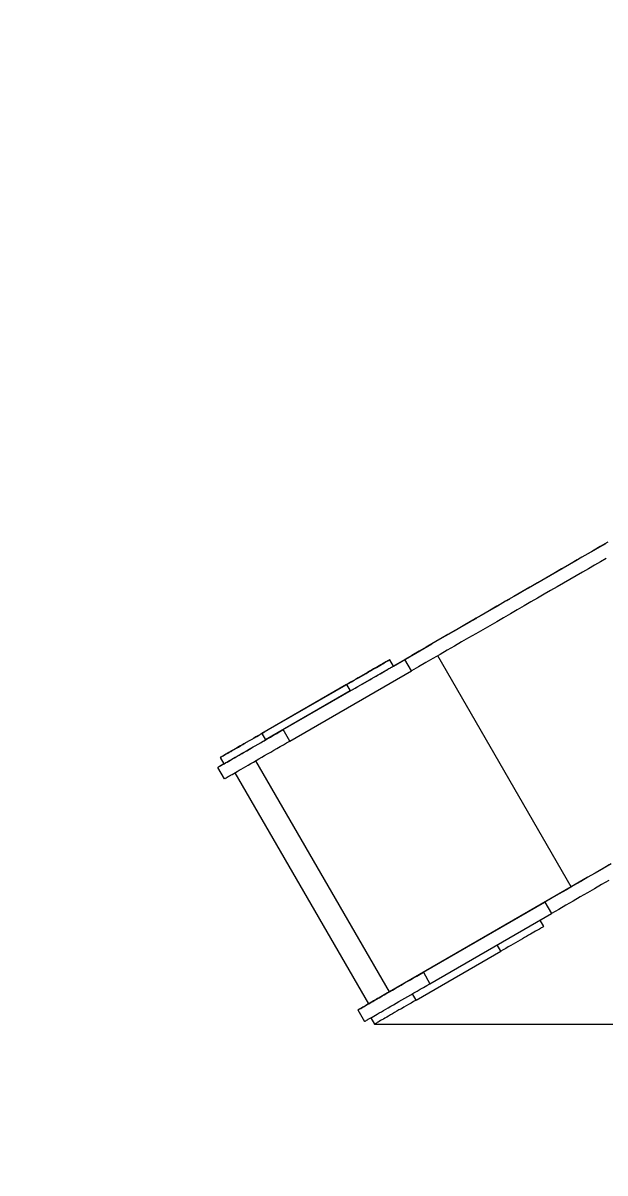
# Model space of a CAD drawing. Header units: millimetres. Extents: x -8422 to 28150, y -6982 to 5510.
# Drawn here: x 14486 to 15676, y -3420 to -1067 of the extents above; entities that cross this region are included whole.
import ezdxf

# ---------------------------------------------------------------- set-up
doc = ezdxf.new("R2010")
doc.units = ezdxf.units.MM
for name, color, linetype in [('DIKOM_ОБЪЕКТ', 7, 'Continuous'), ('DIKOM_РАЗМЕР_ЗОНА', 7, 'Continuous'), ('DIKOM_РАЗМЕР_ОБЪЕКТА', 7, 'Continuous')]:
    doc.layers.add(name, color=color, linetype=linetype)
doc.styles.add('style1', font='arial.ttf', dxfattribs={"width": 0.8})
doc.dimstyles.new('1-50', dxfattribs={"dimtxt": 300, "dimasz": 200, "dimexe": 100, "dimexo": 0, "dimgap": 100, "dimtad": 1, "dimdec": 0, "dimtxsty": 'style1', "dimcen": 0, "dimclrd": 7, "dimclre": 7, "dimadec": 1, "dimazin": 2, "dimtfac": 1, "dimtdec": 0, "dimtmove": 1, "dimatfit": 3, "dimfxl": 0, "dimlwd": 25, "dimlwe": 18, "dimarcsym": 0})

# ---------------------------------------------------------------- blocks, each defined once
blk = doc.blocks.new('*D15')
at = {"layer": 'Defpoints', "color": 0, "transparency": 16777216}
for p in [(19380.3, 3651.5), (27070.1, 3651.5), (15204.4, -3115.2)]:
    blk.add_point(p, dxfattribs=at)
at = {"layer": 'DIKOM_РАЗМЕР_ОБЪЕКТА', "color": 7, "lineweight": 18, "transparency": 16777216}
for p, q in [((19380.3, 3651.5), (27170.1, 3651.5)), ((15204.4, -3115.2), (27170.1, -3115.2))]:
    blk.add_line(p, q, dxfattribs=at)
at = {"layer": 'DIKOM_РАЗМЕР_ОБЪЕКТА', "color": 7, "lineweight": 25, "transparency": 16777216}
blk.add_line((27070.1, -2915.2), (27070.1, 3451.5), dxfattribs=at)
at = {"layer": 'DIKOM_РАЗМЕР_ОБЪЕКТА', "color": 7, "transparency": 16777216}
for points in [[(27036.8, 3451.5), (27103.5, 3451.5), (27070.1, 3651.5)], [(27036.8, -2915.2), (27103.5, -2915.2), (27070.1, -3115.2)]]:
    blk.add_solid(points, dxfattribs=at)
at = {"layer": 'DIKOM_РАЗМЕР_ОБЪЕКТА', "color": 0, "transparency": 16777216, "insert": (26817, -135.2), "char_height": 300, "attachment_point": 5, "rotation": 90, "style": 'style1'}
blk.add_mtext('6750', dxfattribs=at)
blk = doc.blocks.new('*D16')
at = {"layer": 'Defpoints', "color": 0, "transparency": 16777216}
for p in [(12490, 1388), (23986.6, 1004), (12490, -5796.5)]:
    blk.add_point(p, dxfattribs=at)
at = {"layer": 'DIKOM_РАЗМЕР_ОБЪЕКТА', "color": 7, "lineweight": 18, "transparency": 16777216}
for p, q in [((12490, 1388), (12490, -5896.5)), ((23986.6, 1004), (23986.6, -5896.5))]:
    blk.add_line(p, q, dxfattribs=at)
at = {"layer": 'DIKOM_РАЗМЕР_ОБЪЕКТА', "color": 7, "lineweight": 25, "transparency": 16777216}
blk.add_line((23786.6, -5796.5), (12690, -5796.5), dxfattribs=at)
at = {"layer": 'DIKOM_РАЗМЕР_ОБЪЕКТА', "color": 7, "transparency": 16777216}
for points in [[(12690, -5763.2), (12690, -5829.8), (12490, -5796.5)], [(23786.6, -5763.2), (23786.6, -5829.8), (23986.6, -5796.5)]]:
    blk.add_solid(points, dxfattribs=at)
at = {"layer": 'DIKOM_РАЗМЕР_ОБЪЕКТА', "color": 0, "transparency": 16777216, "insert": (18238.3, -5543.3), "char_height": 300, "attachment_point": 5, "style": 'style1'}
blk.add_mtext('11500', dxfattribs=at)
blk = doc.blocks.new('*D14')
at = {"layer": 'Defpoints', "color": 0, "transparency": 16777216}
for p in [(20684.7, 5148.6), (28049.7, 5148.6), (14575.8, -5055.5)]:
    blk.add_point(p, dxfattribs=at)
at = {"layer": 'DIKOM_РАЗМЕР_ЗОНА', "color": 7, "lineweight": 18, "transparency": 16777216}
for p, q in [((20684.7, 5148.6), (28149.7, 5148.6)), ((14575.8, -5055.5), (28149.7, -5055.5))]:
    blk.add_line(p, q, dxfattribs=at)
at = {"layer": 'DIKOM_РАЗМЕР_ЗОНА', "color": 7, "lineweight": 25, "transparency": 16777216}
blk.add_line((28049.7, -4855.5), (28049.7, 4948.6), dxfattribs=at)
at = {"layer": 'DIKOM_РАЗМЕР_ЗОНА', "color": 7, "transparency": 16777216}
for points in [[(28016.4, 4948.6), (28083, 4948.6), (28049.7, 5148.6)], [(28016.4, -4855.5), (28083, -4855.5), (28049.7, -5055.5)]]:
    blk.add_solid(points, dxfattribs=at)
at = {"layer": 'DIKOM_РАЗМЕР_ЗОНА', "color": 0, "transparency": 16777216, "insert": (27796.5, -63.6), "char_height": 300, "attachment_point": 5, "rotation": 90, "style": 'style1'}
blk.add_mtext('10200', dxfattribs=at)
blk = doc.blocks.new('*D13')
at = {"layer": 'Defpoints', "color": 0, "transparency": 16777216}
for p in [(10490, 1785.1), (25983.1, 460.5), (10490, -6882.5)]:
    blk.add_point(p, dxfattribs=at)
at = {"layer": 'DIKOM_РАЗМЕР_ЗОНА', "color": 7, "lineweight": 18, "transparency": 16777216}
for p, q in [((10490, 1785.1), (10490, -6982.5)), ((25983.1, 460.5), (25983.1, -6982.5))]:
    blk.add_line(p, q, dxfattribs=at)
at = {"layer": 'DIKOM_РАЗМЕР_ЗОНА', "color": 7, "lineweight": 25, "transparency": 16777216}
blk.add_line((25783.1, -6882.5), (10690, -6882.5), dxfattribs=at)
at = {"layer": 'DIKOM_РАЗМЕР_ЗОНА', "color": 7, "transparency": 16777216}
for points in [[(10690, -6849.2), (10690, -6915.8), (10490, -6882.5)], [(25783.1, -6849.2), (25783.1, -6915.8), (25983.1, -6882.5)]]:
    blk.add_solid(points, dxfattribs=at)
at = {"layer": 'DIKOM_РАЗМЕР_ЗОНА', "color": 0, "transparency": 16777216, "insert": (18236.5, -6629.3), "char_height": 300, "attachment_point": 5, "style": 'style1'}
blk.add_mtext('15500', dxfattribs=at)

msp = doc.modelspace()

# ---------------------------------------------------------------- linework, layer by layer
at = {"layer": 'DIKOM_ОБЪЕКТ', "color": 7, "linetype": 'Continuous', "lineweight": 15}
for p, q in [((15243.3, -2382.6), (15321.6, -2337.4)), ((15018, -2512.7), (15266.5, -2369.2)), ((15243.3, -2382.6), (15235.8, -2369.6)), ((15280, -2392.6), (15266.5, -2369.2)), ((15607, -2834.3), (15334, -2361.4)), ((15031.5, -2536.1), (15280, -2392.6)), ((15147.7, -2420.5), (14974.5, -2520.5)), ((15150.7, -2418.7), (14977.5, -2518.7)), ((15147.7, -2420.5), (15155.2, -2433.5)), ((15155.2, -2433.5), (14982, -2533.5)), ((15031.5, -2536.1), (15018, -2512.7)), ((14974.5, -2520.5), (14982, -2533.5)), ((14889.4, -2569.6), (14896.9, -2582.6)), ((15235, -3049), (14962, -2576.2)), ((14884.3, -2589.9), (14884.3, -2589.9)), ((14897.8, -2613.3), (14884.3, -2589.9)), ((14897.8, -2613.3), (14884.3, -2589.9)), ((14919.4, -2600.8), (15192.4, -3073.6)), ((14897.8, -2613.3), (14897.8, -2613.3)), ((15607, -2834.3), (15235, -3049)), ((15304.5, -3008.9), (15553, -2865.5)), ((15553, -2865.5), (15566.5, -2888.9)), ((15318, -3032.3), (15566.5, -2888.9)), ((15550.8, -2915.2), (15543.3, -2902.2)), ((15462.7, -2966.1), (15455.2, -2953.1)), ((15289.5, -3066.1), (15462.7, -2966.1)), ((15304.5, -3008.9), (15318, -3032.3)), ((15289.5, -3066.1), (15282, -3053.1)), ((15170.8, -3086.1), (15170.8, -3086.1)), ((15170.8, -3086.1), (15184.3, -3109.5)), ((15170.8, -3086.1), (15184.3, -3109.5)), ((15196.9, -3102.2), (15204.4, -3115.2)), ((15184.3, -3109.5), (15184.3, -3109.5))]:
    msp.add_line(p, q, dxfattribs=at)
at = {"layer": 'DIKOM_ОБЪЕКТ', "color": 7, "linetype": 'Continuous', "lineweight": 15, "flags": 128}
for points in [[(15676.7, -2132.4), (15665, -2139.2), (15653, -2146.1), (15640.9, -2153.1), (15628.5, -2160.2), (15616.1, -2167.4), (15603.4, -2174.7), (15590.6, -2182.1), (15577.6, -2189.6), (15564.5, -2197.2), (15551.3, -2204.8), (15537.9, -2212.5), (15524.4, -2220.3), (15510.8, -2228.2), (15497, -2236.1), (15483.1, -2244.1), (15469.2, -2252.2), (15455.1, -2260.3), (15441, -2268.5), (15426.7, -2276.7), (15412.4, -2285), (15398, -2293.3), (15383.6, -2301.6), (15369.1, -2310), (15354.5, -2318.4), (15339.9, -2326.8), (15325.3, -2335.3), (15310.6, -2343.7), (15295.9, -2352.2), (15281.2, -2360.7), (15266.5, -2369.2)], [(15681.7, -2129.5), (15666.2, -2138.4), (15650.6, -2147.4), (15634.9, -2156.5), (15619.1, -2165.6), (15603.2, -2174.8), (15587.1, -2184.1), (15571, -2193.4), (15554.8, -2202.7), (15538.5, -2212.2), (15522.1, -2221.6), (15505.7, -2231.1), (15489.2, -2240.6), (15472.6, -2250.2), (15456, -2259.8), (15439.3, -2269.4), (15422.6, -2279.1), (15405.8, -2288.8), (15389, -2298.5), (15372.2, -2308.2), (15355.3, -2317.9), (15338.4, -2327.7), (15321.6, -2337.4)], [(15678.5, -2162.5), (15666.5, -2169.5), (15654.4, -2176.5), (15642, -2183.6), (15629.6, -2190.8), (15616.9, -2198.1), (15604.1, -2205.5), (15591.1, -2213), (15578, -2220.5), (15564.8, -2228.2), (15551.4, -2235.9), (15537.9, -2243.7), (15524.3, -2251.6), (15510.5, -2259.5), (15496.6, -2267.5), (15482.7, -2275.6), (15468.6, -2283.7), (15454.5, -2291.9), (15440.2, -2300.1), (15425.9, -2308.3), (15411.5, -2316.6), (15397.1, -2325), (15382.6, -2333.4), (15368, -2341.8), (15353.4, -2350.2), (15338.8, -2358.7), (15324.1, -2367.1), (15309.4, -2375.6), (15294.7, -2384.1), (15280, -2392.6)], [(15474.7, -2249), (15474.8, -2248.9), (15475.3, -2248.7), (15476, -2248.3), (15476.9, -2247.7), (15477.9, -2247.2), (15478.9, -2246.6), (15479.9, -2246), (15480.7, -2245.6), (15481.3, -2245.2), (15481.6, -2245), (15481.6, -2245), (15481.3, -2245.2), (15480.7, -2245.6), (15479.9, -2246), (15478.9, -2246.6), (15477.9, -2247.2), (15476.9, -2247.7), (15476, -2248.3), (15475.3, -2248.7), (15474.8, -2248.9), (15474.7, -2249)], [(15406.2, -2288.5), (15406.4, -2288.4), (15406.8, -2288.2), (15407.5, -2287.8), (15408.4, -2287.3), (15409.5, -2286.7), (15410.5, -2286.1), (15411.4, -2285.5), (15412.2, -2285.1), (15412.8, -2284.7), (15413.1, -2284.5), (15413.1, -2284.5), (15412.8, -2284.7), (15412.2, -2285.1), (15411.4, -2285.5), (15410.5, -2286.1), (15409.5, -2286.7), (15408.4, -2287.3), (15407.5, -2287.8), (15406.8, -2288.2), (15406.4, -2288.4), (15406.2, -2288.5)], [(15147.7, -2420.5), (15152.8, -2417.5), (15157.9, -2414.6), (15163, -2411.6), (15168.1, -2408.7), (15173, -2405.8), (15177.9, -2403), (15182.7, -2400.3), (15187.4, -2397.6), (15191.9, -2394.9), (15196.3, -2392.4), (15200.5, -2390), (15204.6, -2387.6), (15208.4, -2385.4), (15212.1, -2383.3), (15215.5, -2381.3), (15218.7, -2379.5), (15221.6, -2377.8), (15224.3, -2376.3), (15226.7, -2374.9), (15228.9, -2373.6), (15230.7, -2372.5), (15232.3, -2371.6), (15233.6, -2370.9), (15234.6, -2370.3), (15235.3, -2369.9), (15235.7, -2369.7), (15235.8, -2369.6), (15235.6, -2369.7), (15235.1, -2370), (15234.2, -2370.5), (15233.1, -2371.2), (15231.7, -2372), (15230, -2373), (15228, -2374.1), (15225.7, -2375.4), (15223.2, -2376.9), (15220.4, -2378.5), (15217.4, -2380.2), (15214.1, -2382.1), (15210.6, -2384.2), (15206.9, -2386.3), (15202.9, -2388.6), (15198.8, -2391), (15194.5, -2393.4), (15190.1, -2396), (15185.5, -2398.7), (15180.8, -2401.4), (15175.9, -2404.2), (15171, -2407), (15166, -2409.9), (15160.9, -2412.8), (15155.8, -2415.8), (15150.7, -2418.7)], [(15155.2, -2433.5), (15160.3, -2430.5), (15165.4, -2427.6), (15170.5, -2424.6), (15175.6, -2421.7), (15180.5, -2418.8), (15185.4, -2416), (15190.2, -2413.2), (15194.9, -2410.6), (15199.4, -2407.9), (15203.8, -2405.4), (15208, -2403), (15212.1, -2400.6), (15215.9, -2398.4), (15219.6, -2396.3), (15223, -2394.3), (15226.2, -2392.5), (15229.1, -2390.8), (15231.8, -2389.2), (15234.2, -2387.8), (15236.4, -2386.6), (15238.2, -2385.5), (15239.8, -2384.6), (15241.1, -2383.9), (15242.1, -2383.3), (15242.8, -2382.9), (15243.2, -2382.7), (15243.3, -2382.6)], [(15145.7, -2421.6), (15145.9, -2421.5), (15146.3, -2421.3), (15147, -2420.9), (15147.9, -2420.4), (15148.9, -2419.8), (15149.9, -2419.2), (15150.9, -2418.6), (15151.7, -2418.2), (15152.3, -2417.8), (15152.6, -2417.6), (15152.6, -2417.6), (15152.3, -2417.8), (15151.8, -2418.1), (15151, -2418.6), (15150, -2419.1), (15149, -2419.7), (15148, -2420.3), (15147.1, -2420.8), (15146.4, -2421.2), (15145.9, -2421.5), (15145.7, -2421.6)], [(14884.3, -2589.9), (14884.4, -2589.8), (14884.9, -2589.5), (14885.7, -2589.1), (14886.8, -2588.4), (14888.3, -2587.6), (14890, -2586.6), (14892, -2585.4), (14894.4, -2584.1), (14897, -2582.5), (14899.9, -2580.8), (14903.2, -2579), (14906.6, -2577), (14910.4, -2574.8), (14914.4, -2572.5), (14918.7, -2570), (14923.2, -2567.4), (14927.9, -2564.7), (14932.9, -2561.8), (14938, -2558.9), (14943.4, -2555.8), (14948.9, -2552.6), (14954.6, -2549.3), (14960.5, -2545.9), (14966.5, -2542.4), (14972.6, -2538.9), (14978.9, -2535.3), (14985.2, -2531.6), (14991.7, -2527.9), (14998.2, -2524.1), (15004.8, -2520.3), (15011.4, -2516.5), (15018, -2512.7)], [(14977.5, -2518.7), (14972.4, -2521.7), (14967.3, -2524.6), (14962.2, -2527.6), (14957.1, -2530.5), (14952.2, -2533.4), (14947.3, -2536.2), (14942.5, -2539), (14937.8, -2541.7), (14933.3, -2544.3), (14928.9, -2546.8), (14924.7, -2549.2), (14920.6, -2551.6), (14916.8, -2553.8), (14913.1, -2555.9), (14909.7, -2557.9), (14906.5, -2559.7), (14903.6, -2561.4), (14900.9, -2563), (14898.5, -2564.4), (14896.3, -2565.6), (14894.5, -2566.7), (14892.9, -2567.6), (14891.6, -2568.3), (14890.6, -2568.9), (14889.9, -2569.3), (14889.5, -2569.5), (14889.4, -2569.6), (14889.6, -2569.5), (14890.2, -2569.2), (14891, -2568.7), (14892.1, -2568.1), (14893.5, -2567.2), (14895.2, -2566.3), (14897.2, -2565.1), (14899.5, -2563.8), (14902, -2562.3), (14904.8, -2560.7), (14907.8, -2559), (14911.1, -2557.1), (14914.6, -2555), (14918.3, -2552.9), (14922.3, -2550.6), (14926.4, -2548.3), (14930.7, -2545.8), (14935.1, -2543.2), (14939.7, -2540.6), (14944.5, -2537.8), (14949.3, -2535), (14954.2, -2532.2), (14959.2, -2529.3), (14964.3, -2526.4), (14969.4, -2523.4), (14974.5, -2520.5)], [(14896.9, -2582.6), (14896.9, -2582.6), (14897.1, -2582.5), (14897.7, -2582.2), (14898.5, -2581.7), (14899.6, -2581), (14901, -2580.2), (14902.7, -2579.2), (14904.7, -2578.1), (14907, -2576.8), (14909.5, -2575.3), (14912.3, -2573.7), (14915.3, -2572), (14918.6, -2570.1), (14922.1, -2568), (14925.8, -2565.9), (14929.8, -2563.6), (14933.9, -2561.2), (14938.2, -2558.8), (14942.6, -2556.2), (14947.2, -2553.5), (14952, -2550.8), (14956.8, -2548), (14961.7, -2545.2), (14966.7, -2542.3), (14971.8, -2539.4), (14976.9, -2536.4), (14982, -2533.5)], [(14897.8, -2613.3), (14897.9, -2613.2), (14898.4, -2612.9), (14899.2, -2612.4), (14900.3, -2611.8), (14901.8, -2611), (14903.5, -2610), (14905.5, -2608.8), (14907.9, -2607.4), (14910.5, -2605.9), (14913.4, -2604.2), (14916.7, -2602.4), (14920.1, -2600.4), (14923.9, -2598.2), (14927.9, -2595.9), (14932.2, -2593.4), (14936.7, -2590.8), (14941.4, -2588.1), (14946.4, -2585.2), (14951.5, -2582.2), (14956.9, -2579.1), (14962.4, -2576), (14968.1, -2572.7), (14974, -2569.3), (14980, -2565.8), (14986.1, -2562.3), (14992.4, -2558.6), (14998.7, -2555), (15005.2, -2551.3), (15011.7, -2547.5), (15018.3, -2543.7), (15024.9, -2539.9), (15031.5, -2536.1)], [(14972.6, -2521.6), (14972.7, -2521.5), (14973.1, -2521.3), (14973.8, -2520.9), (14974.7, -2520.4), (14975.7, -2519.8), (14976.7, -2519.2), (14977.7, -2518.6), (14978.5, -2518.2), (14979.1, -2517.8), (14979.4, -2517.6), (14979.4, -2517.6), (14979.2, -2517.8), (14978.6, -2518.1), (14977.8, -2518.6), (14976.8, -2519.1), (14975.8, -2519.7), (14974.8, -2520.3), (14973.9, -2520.8), (14973.2, -2521.2), (14972.7, -2521.5), (14972.6, -2521.6)], [(14896.9, -2582.6), (14896.8, -2582.7), (14894.2, -2584.2), (14891.9, -2585.5), (14889.9, -2586.6), (14888.2, -2587.6), (14886.8, -2588.4), (14885.7, -2589.1), (14884.9, -2589.5), (14884.4, -2589.8), (14884.3, -2589.9)], [(15684.5, -2789.5), (15670.1, -2797.8), (15655.6, -2806.2), (15641, -2814.6), (15626.4, -2823.1), (15611.8, -2831.5), (15597.1, -2840), (15582.4, -2848.5), (15567.7, -2857), (15553, -2865.5)], [(15688.6, -2787.1), (15672.4, -2796.5), (15656, -2806), (15639.7, -2815.4), (15623.3, -2824.8), (15607, -2834.3)], [(15683.6, -2821.2), (15669.1, -2829.6), (15654.5, -2838), (15639.9, -2846.4), (15625.3, -2854.9), (15610.6, -2863.4), (15595.9, -2871.8), (15581.2, -2880.3), (15566.5, -2888.9)], [(15550.8, -2915.2), (15550.7, -2915.3), (15550.3, -2915.5), (15549.6, -2915.9), (15548.6, -2916.5), (15547.3, -2917.2), (15545.7, -2918.1), (15543.9, -2919.2), (15541.7, -2920.5), (15539.3, -2921.9), (15536.6, -2923.4), (15533.7, -2925.1), (15530.5, -2926.9), (15527.1, -2928.9), (15523.4, -2931), (15519.6, -2933.2), (15515.5, -2935.6), (15511.3, -2938), (15506.9, -2940.5), (15502.4, -2943.2), (15497.7, -2945.9), (15492.9, -2948.6), (15488, -2951.4), (15483.1, -2954.3), (15478, -2957.2), (15472.9, -2960.2), (15467.8, -2963.1), (15462.7, -2966.1)], [(15170.8, -3086.1), (15170.9, -3086), (15171.4, -3085.7), (15172.2, -3085.3), (15173.3, -3084.6), (15174.8, -3083.8), (15176.5, -3082.8), (15178.5, -3081.6), (15180.9, -3080.3), (15183.5, -3078.8), (15186.4, -3077.1), (15189.7, -3075.2), (15193.1, -3073.2), (15196.9, -3071), (15200.9, -3068.7), (15205.2, -3066.3), (15209.7, -3063.7), (15214.4, -3060.9), (15219.4, -3058.1), (15224.5, -3055.1), (15229.9, -3052), (15235.4, -3048.8), (15241.1, -3045.5), (15247, -3042.1), (15253, -3038.7), (15259.1, -3035.1), (15265.4, -3031.5), (15271.7, -3027.8), (15278.2, -3024.1), (15284.7, -3020.3), (15291.3, -3016.6), (15297.9, -3012.7), (15304.5, -3008.9)], [(15184.3, -3109.5), (15184.4, -3109.4), (15184.9, -3109.1), (15185.7, -3108.7), (15186.8, -3108), (15188.3, -3107.2), (15190, -3106.2), (15192, -3105), (15194.4, -3103.7), (15197, -3102.1), (15199.9, -3100.5), (15203.2, -3098.6), (15206.6, -3096.6), (15210.4, -3094.4), (15214.4, -3092.1), (15218.7, -3089.6), (15223.2, -3087), (15227.9, -3084.3), (15232.9, -3081.5), (15238, -3078.5), (15243.4, -3075.4), (15248.9, -3072.2), (15254.6, -3068.9), (15260.5, -3065.5), (15266.5, -3062), (15272.6, -3058.5), (15278.9, -3054.9), (15285.2, -3051.2), (15291.7, -3047.5), (15298.2, -3043.7), (15304.8, -3039.9), (15311.4, -3036.1), (15318, -3032.3)], [(15235, -3049), (15231.3, -3051.2), (15227.7, -3053.2), (15224.2, -3055.3), (15220.7, -3057.3), (15217.3, -3059.3), (15214.1, -3061.1), (15211, -3062.9), (15208.1, -3064.6), (15205.4, -3066.1), (15202.9, -3067.6), (15200.6, -3068.9), (15198.6, -3070.1), (15196.9, -3071.1), (15195.4, -3071.9), (15194.2, -3072.6), (15193.3, -3073.1), (15192.7, -3073.4), (15192.5, -3073.6), (15192.4, -3073.6)], [(15192.4, -3073.6), (15189.2, -3075.5), (15186.1, -3077.3), (15183.3, -3078.9), (15180.7, -3080.4), (15178.4, -3081.7), (15176.4, -3082.9), (15174.7, -3083.8), (15173.3, -3084.7), (15172.2, -3085.3), (15171.4, -3085.7), (15170.9, -3086), (15170.8, -3086.1)], [(15289.5, -3066.1), (15284.4, -3069), (15279.3, -3072), (15274.2, -3074.9), (15269.2, -3077.8), (15264.3, -3080.6), (15259.5, -3083.4), (15254.7, -3086.1), (15250.1, -3088.8), (15245.7, -3091.4), (15241.4, -3093.8), (15237.3, -3096.2), (15233.3, -3098.5), (15229.6, -3100.6), (15226.1, -3102.7), (15222.8, -3104.6), (15219.8, -3106.3), (15217, -3107.9), (15214.5, -3109.4), (15212.2, -3110.7), (15210.2, -3111.8), (15208.5, -3112.8), (15207.1, -3113.6), (15206, -3114.3), (15205.2, -3114.8), (15204.6, -3115.1), (15204.4, -3115.2), (15204.4, -3115.2)]]:
    msp.add_lwpolyline(points, dxfattribs=at)

# ---------------------------------------------------------------- dimensions: what is measured, and where the dimension line sits
at = {"layer": 'DIKOM_РАЗМЕР_ЗОНА'}
dim = msp.add_linear_dim(base=(28049.7, 5148.6), p1=(14575.8, -5055.5), p2=(20684.7, 5148.6), angle=270, text='10200', dimstyle='1-50', override={"dimscale": 1, "dimtix": 0, "dimtofl": 1, "dimtmove": 1, "dimatfit": 3}, dxfattribs=at)
dim.commit()
dim.dimension.update_dxf_attribs({"geometry": '*D14', "text_midpoint": (28049.7, -63.6), "dimtype": 160})
dim = msp.add_linear_dim(base=(10490, -6882.5), p1=(25983.1, 460.5), p2=(10490, 1785.1), angle=180, text='15500', dimstyle='1-50', dxfattribs=at)
dim.commit()
dim.dimension.update_dxf_attribs({"geometry": '*D13', "text_midpoint": (18236.5, -6882.5), "dimtype": 160})
at = {"layer": 'DIKOM_РАЗМЕР_ОБЪЕКТА'}
dim = msp.add_linear_dim(base=(27070.1, 3651.5), p1=(15204.4, -3115.2), p2=(19380.3, 3651.5), angle=270, text='6750', dimstyle='1-50', override={"dimscale": 1, "dimtix": 0, "dimtofl": 1, "dimtmove": 1, "dimatfit": 3}, dxfattribs=at)
dim.commit()
dim.dimension.update_dxf_attribs({"geometry": '*D15', "text_midpoint": (27070.1, -135.2), "dimtype": 160})
dim = msp.add_linear_dim(base=(12490, -5796.5), p1=(23986.6, 1004), p2=(12490, 1388), angle=180, text='11500', dimstyle='1-50', dxfattribs=at)
dim.commit()
dim.dimension.update_dxf_attribs({"geometry": '*D16', "text_midpoint": (18238.3, -5796.5), "dimtype": 160})

doc.saveas('drawing.dxf')
